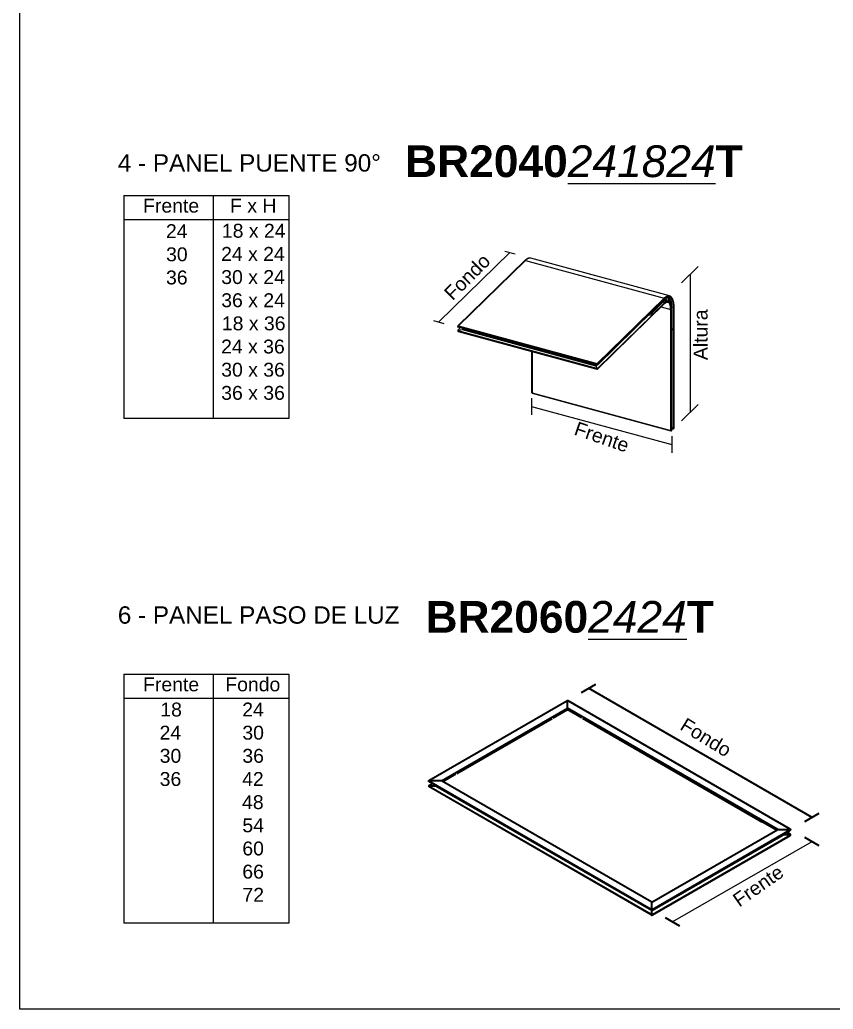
# Model space of a CAD drawing. Header units: inches. Extents: x 9936 to 27102, y -2774 to 11910.
# Drawn here: x 9946 to 11117, y -2774 to -1350 of the extents above; entities that cross this region are included whole.
import ezdxf

# ---------------------------------------------------------------- set-up
doc = ezdxf.new("R2010")
doc.units = ezdxf.units.IN
doc.header["$MEASUREMENT"] = 0
doc.layers.add('TEXTO', color=7, linetype='Continuous')
doc.layers.add('VIÑETAS', color=5, linetype='Continuous')
doc.styles.get("Standard").update_dxf_attribs({"font": 'arial.ttf'})

msp = doc.modelspace()

# ---------------------------------------------------------------- linework, layer by layer
at = {"linetype": 'Continuous'}
msp.add_line((10651.666, -1685.062), (10549.248, -1785.025), dxfattribs=at)
at = {"linetype": 'Continuous', "lineweight": 35}
for p, q in [((10754.662, -2318.391), (10775.349, -2306.448)), ((11086.827, -2498.203), (10765.006, -2312.42)), ((11076.484, -2504.175), (11097.171, -2492.232)), ((11097.047, -2539.271), (11076.36, -2527.329)), ((10896.281, -2654.75), (10875.593, -2642.807))]:
    msp.add_line(p, q, dxfattribs=at)
at = {"layer": 'TEXTO', "color": 30, "true_color": 0xf8991e}
for p, q in [((10095.872, -1602.748), (10333.247, -1602.748)), ((10095.872, -1602.748), (10095.872, -1924.013)), ((10224.539, -1602.748), (10224.539, -1924.013)), ((10333.247, -1602.748), (10333.247, -1924.013)), ((10095.872, -1637.268), (10333.247, -1637.268)), ((10333.247, -1924.013), (10095.872, -1924.013)), ((10095.872, -2291.961), (10333.247, -2291.961)), ((10095.872, -2291.961), (10095.872, -2650.722)), ((10224.539, -2291.961), (10224.539, -2650.722)), ((10333.247, -2291.961), (10333.247, -2650.722)), ((10095.872, -2326.481), (10333.247, -2326.481)), ((10333.247, -2650.722), (10095.872, -2650.722))]:
    msp.add_line(p, q, dxfattribs=at)
at = {"layer": 'TEXTO'}
for p, q in [((10644.179, -1683.024), (10659.153, -1687.099)), ((10922.799, -1704.96), (10898.683, -1728.498)), ((10911.513, -1915.065), (10911.513, -1715.975)), ((10541.761, -1782.988), (10556.734, -1787.062)), ((10683, -1894.705), (10683, -1918.847)), ((10922.799, -1904.049), (10898.683, -1927.587)), ((10884.659, -1949.511), (10884.659, -1973.653)), ((11086.703, -2533.3), (10885.937, -2648.778))]:
    msp.add_line(p, q, dxfattribs=at)
msp.add_lwpolyline([(9945.9, 141.265), (11955.124, 141.265), (11955.124, -2774.427), (9945.9, -2774.427)], close=True, dxfattribs=at)
at = {"layer": 'VIÑETAS', "linetype": 'Continuous'}
for p, q in [((10881.478, -1747.519), (10681.82, -1693.257)), ((10673.326, -1696.604), (10576.86, -1790.757)), ((10674.025, -1696.462), (10577.559, -1790.616)), ((10674.025, -1696.462), (10873.682, -1750.725)), ((10777.216, -1844.878), (10873.682, -1750.725)), ((10874.566, -1751.822), (10778.1, -1845.976)), ((10874.566, -1752.251), (10874.566, -1751.822)), ((10877.865, -1750.016), (10878.081, -1750.138)), ((10877.885, -1749.994), (10878.216, -1750.174)), ((10878.081, -1750.138), (10878.216, -1750.174)), ((10879.544, -1751.318), (10879.41, -1751.281)), ((10881.453, -1747.513), (10881.478, -1747.519)), ((10777.915, -1852.751), (10874.38, -1758.598)), ((10874.566, -1752.251), (10778.1, -1846.405)), ((10778.1, -1851.848), (10874.566, -1757.694)), ((10778.1, -1852.276), (10874.566, -1758.122)), ((10871.913, -1756.701), (10854.902, -1773.304)), ((10862.419, -1764.311), (10857.175, -1769.429)), ((10874.426, -1757.384), (10857.415, -1773.987)), ((10857.526, -1769.066), (10874.537, -1752.462)), ((10857.526, -1774.236), (10874.537, -1757.633)), ((10862.419, -1764.29), (10862.419, -1764.311)), ((10869.627, -1763.237), (10883.191, -1766.923)), ((10871.8, -1756.811), (10870.456, -1756.446)), ((10874.426, -1757.384), (10871.913, -1756.701)), ((10874.495, -1757.674), (10874.566, -1757.694)), ((10874.566, -1758.122), (10874.566, -1757.694)), ((10876.647, -1754.183), (10876.081, -1754.029)), ((10876.365, -1752.451), (10876.23, -1752.414)), ((10880.246, -1754.991), (10877.733, -1754.308)), ((10878.372, -1753.825), (10878.507, -1753.862)), ((10879.059, -1756.551), (10879.026, -1756.542)), ((10880.303, -1755.335), (10880.163, -1755.297)), ((10884.663, -1762.84), (10884.937, -1762.915)), ((10884.937, -1763.011), (10887.45, -1763.694)), ((10884.937, -1763.011), (10884.937, -1794.255)), ((10887.45, -1763.694), (10887.45, -1794.938)), ((10887.683, -1763.572), (10887.739, -1763.588)), ((10887.683, -1794.866), (10887.683, -1763.622)), ((10887.972, -1763.36), (10887.739, -1763.588)), ((10887.739, -1937.978), (10887.739, -1763.588)), ((10887.972, -1937.751), (10887.972, -1763.36)), ((10888.088, -1937.51), (10888.088, -1763.119)), ((10857.089, -1769.31), (10778.1, -1846.405)), ((10857.089, -1769.545), (10778.1, -1846.64)), ((10857.089, -1774.517), (10778.1, -1851.612)), ((10857.089, -1774.753), (10778.1, -1851.848)), ((10851.469, -1775.031), (10857.16, -1774.124)), ((10856.671, -1773.821), (10853.571, -1772.979)), ((10854.902, -1773.304), (10854.902, -1773.34)), ((10857.415, -1773.987), (10854.902, -1773.304)), ((10857.078, -1774.026), (10857.415, -1774.118)), ((10857.089, -1769.31), (10857.089, -1769.545)), ((10857.089, -1774.517), (10857.089, -1774.753)), ((10857.415, -1774.128), (10857.093, -1774.041)), ((10857.193, -1774.199), (10857.415, -1774.259)), ((10857.204, -1769.305), (10857.204, -1769.197)), ((10857.204, -1774.512), (10857.204, -1774.277)), ((10857.337, -1769.067), (10857.415, -1769.088)), ((10857.42, -1774.123), (10857.415, -1774.128)), ((10883.191, -1941.314), (10883.191, -1766.923)), ((10884.775, -1766.48), (10884.542, -1766.708)), ((10884.542, -1766.708), (10884.542, -1941.099)), ((10884.775, -1766.48), (10884.775, -1940.871)), ((10884.868, -1797.613), (10884.868, -1766.37)), ((10576.559, -1791.473), (10576.559, -1791.902)), ((10576.559, -1791.902), (10576.559, -1792.137)), ((10576.603, -1792.289), (10576.603, -1792.054)), ((10580.192, -1793.435), (10576.674, -1796.868)), ((10776.749, -1846.191), (10577.092, -1791.928)), ((10577.092, -1791.928), (10577.092, -1792.357)), ((10776.749, -1846.62), (10577.092, -1792.357)), ((10577.092, -1792.357), (10577.092, -1792.593)), ((10776.749, -1846.855), (10577.092, -1792.593)), ((10577.559, -1790.616), (10777.216, -1844.878)), ((10582.862, -1794.165), (10582.865, -1794.162)), ((10582.862, -1794.165), (10582.862, -1794.441)), ((10585.114, -1794.777), (10582.862, -1794.165)), ((10582.862, -1794.441), (10597.467, -1798.411)), ((10583.233, -1794.542), (10583.233, -1796.205)), ((10884.868, -1794.14), (10884.937, -1794.159)), ((10884.937, -1794.23), (10884.868, -1794.211)), ((10884.937, -1794.255), (10887.45, -1794.938)), ((10576.559, -1797.109), (10576.559, -1797.345)), ((10576.559, -1797.345), (10576.559, -1797.773)), ((10583.233, -1796.205), (10576.603, -1797.261)), ((10576.603, -1797.497), (10576.603, -1797.261)), ((10776.749, -1851.827), (10577.092, -1797.564)), ((10577.092, -1797.8), (10577.092, -1797.564)), ((10776.749, -1852.063), (10577.092, -1797.8)), ((10577.092, -1797.8), (10577.092, -1798.229)), ((10577.092, -1798.229), (10776.749, -1852.491)), ((10577.296, -1798.738), (10776.954, -1853.001)), ((10775.462, -1848.449), (10583.233, -1796.205)), ((10593.958, -1797.181), (10586.049, -1795.031)), ((10597.431, -1798.124), (10594.893, -1797.435)), ((10597.434, -1798.121), (10597.377, -1798.177)), ((10597.377, -1798.177), (10597.764, -1799.189)), ((10597.764, -1799.189), (10598.767, -1799.591)), ((10598.767, -1799.591), (10599.384, -1798.98)), ((10598.767, -1799.591), (10599.117, -1799.249)), ((10599.117, -1799.249), (10599.649, -1798.723)), ((10599.384, -1798.98), (10599.244, -1798.613)), ((10599.384, -1798.98), (10599.648, -1798.723)), ((10599.648, -1799.176), (10599.764, -1799.062)), ((10599.786, -1799.041), (10600.314, -1799.184)), ((10600.616, -1798.99), (10599.938, -1798.806)), ((10602.382, -1799.98), (10600.3, -1799.414)), ((10600.34, -1799.432), (10602.44, -1800.003)), ((10602.42, -1799.668), (10600.39, -1799.116)), ((10605.525, -1800.418), (10603.739, -1799.932)), ((10752.07, -1840.661), (10605.736, -1800.891)), ((10605.758, -1800.905), (10752.127, -1840.685)), ((10752.108, -1840.349), (10605.878, -1800.607)), ((10884.775, -1798.581), (10884.904, -1798.456)), ((10884.775, -1940.871), (10884.775, -1798.581)), ((10884.868, -1796.869), (10887.351, -1795.137)), ((10884.904, -1940.746), (10884.904, -1798.456)), ((10887.48, -1795.012), (10887.351, -1795.137)), ((10887.739, -1795.689), (10887.611, -1795.814)), ((10887.611, -1938.104), (10887.611, -1795.814)), ((10887.739, -1937.978), (10887.739, -1795.689)), ((10683, -1827.466), (10683, -1886.596)), ((10683.534, -1827.611), (10683.534, -1887.051)), ((10755.213, -1841.1), (10753.427, -1840.614)), ((10755.424, -1841.573), (10755.446, -1841.583)), ((10757.506, -1842.139), (10755.424, -1841.573)), ((10755.445, -1841.586), (10757.545, -1842.157)), ((10757.595, -1841.841), (10755.566, -1841.289)), ((10757.822, -1841.715), (10757.822, -1841.992)), ((10758.174, -1841.811), (10757.822, -1841.715)), ((10757.822, -1841.992), (10758.21, -1842.097)), ((10758.177, -1841.808), (10758.12, -1841.864)), ((10758.12, -1841.864), (10758.507, -1842.875)), ((10758.507, -1842.875), (10759.51, -1843.277)), ((10759.51, -1843.277), (10760.127, -1842.667)), ((10759.51, -1843.277), (10759.86, -1842.935)), ((10759.86, -1842.935), (10760.392, -1842.41)), ((10760.127, -1842.667), (10759.987, -1842.3)), ((10760.127, -1842.667), (10760.391, -1842.41)), ((10760.391, -1842.863), (10760.507, -1842.749)), ((10760.529, -1842.727), (10775.576, -1846.817)), ((10763.545, -1843.271), (10760.681, -1842.492)), ((10772.39, -1845.675), (10764.48, -1843.525)), ((10775.576, -1846.541), (10773.324, -1845.929)), ((10775.462, -1846.786), (10775.462, -1848.449)), ((10777.041, -1846.907), (10775.462, -1848.449)), ((10775.462, -1848.449), (10777.511, -1851.863)), ((10775.58, -1846.538), (10775.576, -1846.541)), ((10775.576, -1846.541), (10775.576, -1846.817)), ((10775.576, -1846.817), (10775.801, -1846.598)), ((10776.749, -1846.62), (10776.749, -1846.191)), ((10776.749, -1846.62), (10776.749, -1846.855)), ((10777.511, -1846.892), (10777.511, -1846.656)), ((10778.1, -1845.976), (10778.1, -1846.405)), ((10778.1, -1846.405), (10778.1, -1846.64)), ((10778.1, -1851.848), (10778.1, -1851.612)), ((10776.749, -1851.827), (10776.749, -1852.063)), ((10776.749, -1852.491), (10776.749, -1852.063)), ((10777.511, -1852.099), (10777.511, -1851.863)), ((10778.1, -1851.848), (10778.1, -1852.276)), ((10683.534, -1887.051), (10883.191, -1941.314)), ((10683.738, -1887.561), (10883.395, -1941.823)), ((10683, -1906.776), (10884.659, -1961.582)), ((10887.351, -1938.639), (10884.904, -1935.602)), ((10884.356, -1941.574), (10884.589, -1941.346)), ((10884.542, -1941.099), (10884.775, -1940.871)), ((10884.589, -1941.346), (10884.718, -1941.221)), ((10884.904, -1940.746), (10884.775, -1940.871)), ((10886.726, -1938.72), (10884.904, -1938.225)), ((10887.425, -1938.579), (10887.553, -1938.454)), ((10887.553, -1938.454), (10887.786, -1938.226)), ((10887.739, -1937.978), (10887.611, -1938.104)), ((10887.739, -1937.978), (10887.972, -1937.751))]:
    msp.add_line(p, q, dxfattribs=at)
at = {"layer": 'VIÑETAS', "linetype": 'Continuous', "lineweight": 35}
for p, q in [((10535.117, -2445.03), (10733.46, -2330.528)), ((10734.521, -2340.968), (10734.521, -2330.275)), ((11055.37, -2515.139), (10735.581, -2330.528)), ((10553.201, -2445.642), (10734.521, -2340.968)), ((10713.833, -2354.916), (10734.521, -2342.974)), ((10734.353, -2343.071), (10734.353, -2343.397)), ((10734.521, -2340.968), (10734.521, -2342.974)), ((11037.286, -2515.751), (10734.521, -2340.968)), ((10755.208, -2354.916), (10734.521, -2342.974)), ((10734.689, -2343.071), (10734.689, -2343.397)), ((10575.364, -2434.853), (10712.358, -2355.768)), ((11015.123, -2504.962), (10756.684, -2355.768)), ((10554.938, -2446.645), (10573.888, -2435.705)), ((10553.201, -2445.642), (10534.677, -2445.642)), ((10534.677, -2445.979), (10534.677, -2445.642)), ((10854.906, -2630.864), (10535.117, -2446.254)), ((10535.117, -2446.591), (10535.117, -2446.254)), ((10854.906, -2631.201), (10535.117, -2446.591)), ((10535.117, -2452.47), (10540.209, -2449.531)), ((10855.966, -2620.425), (10553.201, -2445.642)), ((10545.087, -2453.083), (10534.677, -2453.083)), ((10534.677, -2453.419), (10534.677, -2453.083)), ((10854.906, -2638.305), (10535.117, -2453.695)), ((10535.117, -2454.032), (10535.117, -2453.695)), ((10854.906, -2638.642), (10535.117, -2454.032)), ((10545.087, -2452.347), (10545.087, -2453.083)), ((10855.966, -2632.549), (10545.087, -2453.083)), ((10551.707, -2456.168), (10551.888, -2456.416)), ((10551.888, -2456.416), (10552.147, -2456.422)), ((10557.01, -2459.23), (10557.191, -2459.478)), ((10557.191, -2459.478), (10557.45, -2459.484)), ((11035.549, -2516.754), (11016.598, -2505.814)), ((10855.966, -2620.425), (11037.286, -2515.751)), ((10857.027, -2630.864), (11055.37, -2516.363)), ((10857.027, -2631.201), (11055.37, -2516.7)), ((11035.504, -2516.783), (11035.522, -2516.738)), ((11037.286, -2515.751), (11055.81, -2515.751)), ((11055.37, -2522.579), (11050.278, -2519.64)), ((11055.37, -2516.363), (11055.37, -2516.7)), ((11055.81, -2515.751), (11055.81, -2516.088)), ((10855.966, -2632.549), (11045.4, -2523.192)), ((10857.027, -2638.305), (11055.37, -2523.804)), ((10857.027, -2638.642), (11055.37, -2524.141)), ((11033.398, -2529.384), (11033.666, -2529.271)), ((11033.666, -2529.271), (11033.693, -2529.214)), ((11038.701, -2526.323), (11038.969, -2526.209)), ((11038.969, -2526.209), (11038.997, -2526.152)), ((11045.4, -2523.192), (11045.4, -2522.456)), ((11055.81, -2523.192), (11045.4, -2523.192)), ((11055.37, -2524.141), (11055.37, -2523.804)), ((11055.81, -2523.192), (11055.81, -2523.528)), ((10855.966, -2631.118), (10855.966, -2620.425)), ((10840.79, -2623.052), (10840.971, -2623.3)), ((10840.971, -2623.3), (10841.23, -2623.306)), ((10846.093, -2626.114), (10846.274, -2626.362)), ((10846.274, -2626.362), (10846.533, -2626.368)), ((10854.906, -2631.201), (10854.906, -2630.864)), ((10855.966, -2631.118), (10855.966, -2631.455)), ((10855.966, -2632.549), (10855.966, -2631.455)), ((10855.966, -2638.559), (10855.966, -2632.549)), ((10857.027, -2631.201), (10857.027, -2630.864)), ((10865.761, -2626.159), (10866.029, -2626.046)), ((10866.029, -2626.046), (10866.056, -2625.989)), ((10871.064, -2623.098), (10871.332, -2622.984)), ((10871.332, -2622.984), (10871.359, -2622.927)), ((10854.906, -2638.642), (10854.906, -2638.305)), ((10855.966, -2638.559), (10855.966, -2638.896)), ((10857.027, -2638.642), (10857.027, -2638.305))]:
    msp.add_line(p, q, dxfattribs=at)
at = {"layer": 'VIÑETAS', "linetype": 'Continuous', "flags": 128}
for points in [[(10681.82, -1693.257), (10681.405, -1693.164), (10680.735, -1693.092), (10680.044, -1693.111), (10679.333, -1693.22), (10678.606, -1693.42), (10677.865, -1693.71), (10677.112, -1694.088), (10676.348, -1694.554), (10675.578, -1695.106), (10674.802, -1695.743), (10674.025, -1696.462)], [(10873.682, -1750.725), (10874.46, -1750.006), (10875.235, -1749.369), (10876.006, -1748.817), (10876.769, -1748.351), (10877.522, -1747.972), (10878.264, -1747.683), (10878.991, -1747.483), (10879.701, -1747.373), (10880.392, -1747.354), (10881.063, -1747.426), (10881.453, -1747.513)], [(10887.972, -1763.36), (10887.951, -1762), (10887.888, -1760.685), (10887.783, -1759.42), (10887.636, -1758.209), (10887.448, -1757.055), (10887.22, -1755.962), (10886.952, -1754.933), (10886.645, -1753.972), (10886.299, -1753.082), (10885.917, -1752.266), (10885.5, -1751.525), (10885.047, -1750.863), (10884.562, -1750.281), (10884.046, -1749.782), (10883.499, -1749.366), (10882.925, -1749.036), (10882.324, -1748.792), (10881.699, -1748.635), (10881.051, -1748.565), (10880.383, -1748.583), (10879.697, -1748.689), (10878.994, -1748.882), (10878.278, -1749.162), (10877.549, -1749.528), (10876.812, -1749.978), (10876.067, -1750.512), (10875.318, -1751.127), (10874.566, -1751.822)], [(10887.739, -1763.588), (10887.718, -1762.251), (10887.656, -1760.96), (10887.553, -1759.717), (10887.409, -1758.526), (10887.224, -1757.392), (10887, -1756.318), (10886.736, -1755.308), (10886.434, -1754.364), (10886.095, -1753.489), (10885.72, -1752.686), (10885.309, -1751.959), (10884.865, -1751.308), (10884.388, -1750.737), (10883.881, -1750.246), (10883.344, -1749.838), (10882.779, -1749.513), (10882.189, -1749.273), (10881.575, -1749.119), (10880.938, -1749.051), (10880.282, -1749.068), (10879.607, -1749.172), (10878.917, -1749.362), (10878.213, -1749.637), (10877.498, -1749.996), (10876.773, -1750.439), (10876.041, -1750.963), (10875.305, -1751.568), (10874.566, -1752.251)], [(10879.544, -1751.318), (10879.517, -1750.87), (10879.44, -1750.49), (10879.317, -1750.19), (10879.152, -1749.983), (10878.951, -1749.875), (10878.722, -1749.872), (10878.474, -1749.973), (10878.216, -1750.174)], [(10879.41, -1751.281), (10879.382, -1750.834), (10879.305, -1750.453), (10879.182, -1750.154), (10879.017, -1749.946), (10878.888, -1749.864)], [(10879.737, -1749.38), (10880.072, -1749.717), (10880.469, -1750.184)], [(10880.439, -1749.318), (10880.592, -1749.416), (10881.123, -1749.819), (10881.625, -1750.305), (10882.096, -1750.87), (10882.535, -1751.513), (10882.941, -1752.233), (10883.312, -1753.026), (10883.648, -1753.891), (10883.946, -1754.824), (10884.207, -1755.824), (10884.428, -1756.886), (10884.611, -1758.007), (10884.753, -1759.184), (10884.856, -1760.413), (10884.917, -1761.69), (10884.937, -1763.011)], [(10880.469, -1750.184), (10880.547, -1750.285), (10880.988, -1750.933), (10881.397, -1751.656), (10881.77, -1752.454), (10882.107, -1753.324), (10882.408, -1754.263), (10882.67, -1755.269), (10882.893, -1756.337), (10883.07, -1757.419)], [(10883.951, -1750.794), (10884.137, -1750.988), (10884.609, -1751.553), (10885.048, -1752.196), (10885.454, -1752.916), (10885.825, -1753.709), (10886.16, -1754.574), (10886.459, -1755.507), (10886.719, -1756.507), (10886.941, -1757.569), (10887.124, -1758.69), (10887.266, -1759.867), (10887.368, -1761.096), (10887.43, -1762.373), (10887.45, -1763.694)], [(10871.913, -1756.701), (10872.563, -1756.103), (10873.211, -1755.584), (10873.854, -1755.143), (10874.489, -1754.784), (10875.114, -1754.508), (10875.726, -1754.315), (10876.323, -1754.207), (10876.903, -1754.184), (10877.463, -1754.245), (10877.733, -1754.308)], [(10872.501, -1754.45), (10872.743, -1754.322), (10873.367, -1754.046), (10873.979, -1753.853), (10874.576, -1753.745), (10875.155, -1753.722), (10875.715, -1753.783), (10876.253, -1753.93), (10876.767, -1754.16), (10876.806, -1754.182)], [(10874.537, -1757.633), (10874.556, -1757.607), (10874.566, -1757.558), (10874.556, -1757.503), (10874.525, -1757.45), (10874.48, -1757.408), (10874.426, -1757.384)], [(10874.566, -1757.694), (10875.234, -1757.082), (10875.899, -1756.554), (10876.558, -1756.11), (10877.209, -1755.754), (10877.848, -1755.486), (10878.473, -1755.308), (10879.082, -1755.22), (10879.671, -1755.224), (10880.238, -1755.318), (10880.781, -1755.503), (10881.298, -1755.777), (10881.785, -1756.14), (10882.242, -1756.59), (10882.666, -1757.125), (10883.055, -1757.742), (10883.408, -1758.44), (10883.723, -1759.215), (10883.998, -1760.063), (10884.234, -1760.982), (10884.427, -1761.967), (10884.579, -1763.014), (10884.688, -1764.118), (10884.753, -1765.275), (10884.775, -1766.48)], [(10874.566, -1758.122), (10875.219, -1757.525), (10875.868, -1757.008), (10876.513, -1756.575), (10877.148, -1756.227), (10877.773, -1755.965), (10878.384, -1755.791), (10878.978, -1755.706), (10879.554, -1755.709), (10880.109, -1755.801), (10880.639, -1755.981), (10881.144, -1756.249), (10881.62, -1756.604), (10882.066, -1757.044), (10882.481, -1757.566), (10882.861, -1758.17), (10883.206, -1758.851), (10883.513, -1759.608), (10883.783, -1760.437), (10884.013, -1761.335), (10884.202, -1762.298), (10884.35, -1763.32), (10884.457, -1764.4), (10884.521, -1765.53), (10884.542, -1766.708)], [(10877.382, -1752.893), (10877.401, -1753.279), (10877.464, -1753.608), (10877.567, -1753.867), (10877.707, -1754.045), (10877.879, -1754.135), (10878.074, -1754.134), (10878.287, -1754.041), (10878.507, -1753.862)], [(10878.507, -1753.862), (10878.957, -1754.443), (10879.116, -1754.683)], [(10883.191, -1766.923), (10883.169, -1765.753), (10883.102, -1764.631), (10882.992, -1763.564), (10882.838, -1762.555), (10882.642, -1761.61), (10882.404, -1760.733), (10882.125, -1759.929), (10881.807, -1759.2), (10881.45, -1758.55), (10881.058, -1757.983), (10880.631, -1757.5), (10880.172, -1757.105), (10879.683, -1756.799), (10879.166, -1756.584), (10879.059, -1756.551)], [(10887.45, -1763.694), (10887.51, -1763.703), (10887.571, -1763.7), (10887.626, -1763.685), (10887.665, -1763.66), (10887.682, -1763.629), (10887.683, -1763.622)], [(10857.415, -1769.088), (10857.469, -1769.092), (10857.514, -1769.075), (10857.545, -1769.039), (10857.555, -1768.99), (10857.545, -1768.935), (10857.519, -1768.889)], [(10857.415, -1774.259), (10857.469, -1774.263), (10857.514, -1774.246), (10857.545, -1774.21), (10857.555, -1774.161), (10857.545, -1774.106), (10857.514, -1774.054), (10857.469, -1774.012), (10857.415, -1773.987)], [(10857.415, -1774.118), (10857.417, -1774.119), (10857.419, -1774.12), (10857.42, -1774.122), (10857.42, -1774.124), (10857.42, -1774.126), (10857.419, -1774.128), (10857.417, -1774.128), (10857.415, -1774.128)], [(10884.775, -1766.444), (10884.81, -1766.433), (10884.849, -1766.408), (10884.867, -1766.377), (10884.868, -1766.37)], [(10577.092, -1791.928), (10576.928, -1791.873), (10576.789, -1791.802), (10576.679, -1791.718), (10576.603, -1791.625), (10576.564, -1791.526), (10576.559, -1791.473)], [(10577.092, -1792.357), (10576.928, -1792.301), (10576.789, -1792.23), (10576.679, -1792.147), (10576.603, -1792.054), (10576.564, -1791.955), (10576.559, -1791.902)], [(10576.559, -1797.345), (10576.564, -1797.398), (10576.603, -1797.497), (10576.679, -1797.59), (10576.789, -1797.673), (10576.928, -1797.744), (10577.092, -1797.8)], [(10576.559, -1797.773), (10576.564, -1797.826), (10576.603, -1797.925), (10576.679, -1798.018), (10576.789, -1798.102), (10576.928, -1798.173), (10577.092, -1798.229)], [(10600.39, -1799.116), (10600.374, -1799.117), (10600.345, -1799.137), (10600.318, -1799.176), (10600.295, -1799.23), (10600.28, -1799.289), (10600.276, -1799.345), (10600.283, -1799.388), (10600.3, -1799.414)], [(10600.3, -1799.414), (10600.333, -1799.43), (10600.34, -1799.432)], [(10605.877, -1800.609), (10605.87, -1800.607), (10605.849, -1800.618), (10605.824, -1800.644), (10605.799, -1800.682), (10605.776, -1800.727), (10605.756, -1800.775), (10605.741, -1800.821), (10605.733, -1800.859), (10605.733, -1800.884), (10605.736, -1800.891), (10605.736, -1800.891)], [(10884.775, -1797.688), (10884.81, -1797.676), (10884.849, -1797.652), (10884.867, -1797.621), (10884.868, -1797.613)], [(10887.403, -1794.925), (10887.416, -1794.938), (10887.48, -1795.012)], [(10887.45, -1794.938), (10887.51, -1794.947), (10887.571, -1794.944), (10887.626, -1794.928), (10887.665, -1794.904), (10887.682, -1794.873), (10887.683, -1794.866)], [(10755.565, -1841.291), (10755.558, -1841.289), (10755.537, -1841.3), (10755.512, -1841.326), (10755.487, -1841.364), (10755.463, -1841.409), (10755.444, -1841.457), (10755.429, -1841.503), (10755.421, -1841.541), (10755.421, -1841.566), (10755.424, -1841.573), (10755.424, -1841.573)], [(10757.506, -1842.139), (10757.489, -1842.114), (10757.482, -1842.07), (10757.486, -1842.014), (10757.5, -1841.955), (10757.523, -1841.901), (10757.551, -1841.862), (10757.579, -1841.842), (10757.603, -1841.845)], [(10757.822, -1841.992), (10757.78, -1842.043), (10757.737, -1842.086), (10757.695, -1842.12), (10757.653, -1842.144), (10757.613, -1842.158), (10757.575, -1842.162), (10757.539, -1842.155), (10757.506, -1842.139)], [(10757.603, -1841.845), (10757.626, -1841.855), (10757.651, -1841.858), (10757.678, -1841.853), (10757.706, -1841.84), (10757.735, -1841.819), (10757.765, -1841.791), (10757.794, -1841.756), (10757.822, -1841.715)], [(10683.534, -1887.051), (10683.37, -1886.995), (10683.231, -1886.924), (10683.121, -1886.841), (10683.045, -1886.748), (10683.006, -1886.649), (10683, -1886.596)]]:
    msp.add_lwpolyline(points, dxfattribs=at)
at = {"layer": 'VIÑETAS', "linetype": 'Continuous'}
for centre, radius, start, end in [((10673.799, -1697.141), 0.715, 71.583829, 131.326193), ((10873.354, -1751.894), 1.214, 3.391562, 74.33381), ((10880.432, -1754.258), 4.938, 44.546242, 111.817373), ((10870.474, -1758.297), 11.361, 13.638493, 38.136215), ((10873.53, -1755.64), 8.608, 23.713953, 46.219768), ((10870.557, -1758.366), 11.421, 13.277206, 38.103371), ((10880.285, -1754.317), 5.376, 37.008249, 72.530145), ((10876.045, -1760.954), 7.196, 108.238741, 126.580013), ((10875.088, -1757.897), 3.993, 75.605751, 108.915461), ((10873.921, -1758.144), 0.646, 315.354471, 1.911286), ((10881.382, -1764.091), 9.663, 113.423674, 136.044077), ((10874.432, -1752.378), 0.135, 321.199415, 43.058888), ((10875.321, -1756.271), 3.957, 58.615927, 100.717884), ((10875.196, -1756.301), 4.021, 75.10911, 97.735522), ((10879.182, -1758.892), 4.019, 37.271212, 114.099584), ((10877.785, -1753.356), 0.752, 271.391413, 321.412222), ((10879.179, -1759.125), 3.953, 75.583572, 108.294775), ((10864.466, -1759.636), 18.514, 8.44562, 23.75585), ((10887.756, -1763.108), 0.332, 310.643424, 357.950194), ((10856.517, -1774.614), 0.808, 37.318261, 79.017126), ((10856.861, -1769.288), 0.344, 311.480404, 357.157696), ((10856.897, -1774.28), 0.305, 308.91566, 30.587525), ((10856.866, -1774.498), 0.338, 311.085022, 357.553078), ((10883.649, -1765.452), 1.541, 252.696035, 305.398915), ((10577.559, -1791.473), 1, 134.305034, 180), ((10576.849, -1791.899), 0.29, 180.501042, 212.191086), ((10576.849, -1792.135), 0.29, 180.501042, 212.191086), ((10577.246, -1791.564), 0.808, 217.318261, 259.017126), ((10577.246, -1791.8), 0.808, 217.318261, 259.017126), ((10577.333, -1791.295), 0.715, 71.583829, 131.326193), ((10579.137, -1791.916), 2.045, 140.512944, 180.343437), ((10585.705, -1794.45), 0.675, 208.964971, 300.626002), ((10886.348, -1795.941), 1.286, 38.705033, 62.734835), ((10576.849, -1797.342), 0.29, 180.501042, 212.191086), ((10577.559, -1797.773), 1, 180, 254.795487), ((10576.866, -1797.106), 0.305, 128.91566, 210.587525), ((10577.246, -1796.771), 0.808, 217.318261, 259.017126), ((10577.246, -1797.007), 0.808, 217.318261, 259.017126), ((10577.594, -1798.323), 0.511, 169.35156, 234.374417), ((10585.887, -1794.309), 0.701, 239.096071, 270.494902), ((10594.549, -1796.854), 0.675, 208.964971, 300.626002), ((10594.731, -1796.713), 0.701, 239.096071, 270.494902), ((10599.065, -1798.584), 0.825, 262.712109, 346.099931), ((10599.219, -1798.507), 0.779, 314.46778, 337.708686), ((10600.372, -1798.874), 0.271, 287.277522, 334.648297), ((10604.992, -1799.02), 1.73, 204.95077, 253.589795), ((10605.123, -1798.893), 1.731, 212.05427, 253.525068), ((10604.824, -1799.817), 0.919, 249.586991, 325.640355), ((10604.947, -1799.619), 0.986, 251.396239, 305.90338), ((10883.872, -1798.475), 1.032, 1.058646, 28.904551), ((10886.508, -1795.848), 1.103, 1.782632, 40.121683), ((10886.636, -1795.723), 1.103, 1.782632, 40.121683), ((10754.68, -1839.702), 1.73, 204.95077, 253.589795), ((10754.811, -1839.575), 1.731, 212.05427, 253.525068), ((10754.512, -1840.499), 0.919, 249.586991, 325.640355), ((10754.634, -1840.301), 0.986, 251.396239, 305.90338), ((10759.808, -1842.271), 0.825, 262.712109, 346.099931), ((10759.962, -1842.193), 0.779, 314.46778, 337.708686), ((10764.136, -1842.944), 0.675, 208.964971, 300.626002), ((10764.318, -1842.803), 0.701, 239.096071, 270.494902), ((10772.98, -1845.348), 0.675, 208.964971, 300.626002), ((10773.162, -1845.207), 0.701, 239.096071, 270.494902), ((10778.794, -1846.179), 2.045, 140.512944, 180.343437), ((10777.208, -1844.72), 1.541, 252.696035, 305.398915), ((10777.208, -1845.148), 1.541, 252.696035, 305.398915), ((10777.218, -1844.819), 1.861, 255.423176, 279.085224), ((10777.218, -1845.055), 1.861, 255.423176, 279.085224), ((10776.888, -1846.048), 1.214, 3.391562, 74.33381), ((10777.39, -1845.557), 1.106, 276.302959, 309.970035), ((10777.39, -1845.793), 1.106, 276.302959, 309.970035), ((10777.39, -1850.764), 1.106, 276.302959, 309.970035), ((10777.251, -1852.586), 0.511, 169.35156, 234.374417), ((10777.218, -1850.026), 1.861, 255.423176, 279.085224), ((10777.208, -1850.591), 1.541, 252.696035, 305.398915), ((10777.218, -1850.262), 1.861, 255.423176, 279.085224), ((10777.208, -1851.02), 1.541, 252.696035, 305.398915), ((10777.216, -1852.036), 1, 254.795487, 314.305034), ((10777.39, -1851), 1.106, 276.302959, 309.970035), ((10777.455, -1852.298), 0.646, 315.354471, 1.911286), ((10684, -1886.596), 1, 180, 254.795487), ((10684.035, -1887.145), 0.511, 169.35156, 234.374417), ((10883.693, -1941.408), 0.511, 169.35156, 234.374417), ((10883.649, -1939.842), 1.541, 252.696035, 305.398915), ((10883.658, -1940.858), 1, 254.795487, 314.305034), ((10883.897, -1941.12), 0.646, 315.354471, 1.911286), ((10884.13, -1940.892), 0.646, 315.354471, 1.911286), ((10884.258, -1940.767), 0.646, 315.354471, 1.911286), ((10886.952, -1938.011), 0.744, 252.324253, 302.452629), ((10886.976, -1938.127), 0.635, 306.248353, 2.139673), ((10887.094, -1938), 0.646, 315.354471, 1.911286), ((10887.088, -1937.51), 1, 314.305034, 0), ((10887.327, -1937.772), 0.646, 315.354471, 1.911286), ((10887.756, -1937.499), 0.332, 310.640636, 357.997465)]:
    msp.add_arc(centre, radius, start, end, dxfattribs=at)
at = {"layer": 'VIÑETAS', "linetype": 'Continuous', "lineweight": 35}
for centre, radius, start, end in [((10734.477, -2332.438), 2.164, 88.854766, 118.04095), ((10734.564, -2332.438), 2.164, 61.958555, 91.14507), ((10535.428, -2445.717), 0.754, 114.373158, 174.307595), ((10535.428, -2445.567), 0.754, 185.692846, 245.627782), ((10535.428, -2445.904), 0.754, 185.692846, 245.627782), ((10535.428, -2453.157), 0.754, 114.373158, 174.307595), ((10535.428, -2453.008), 0.754, 185.692846, 245.627782), ((10535.428, -2453.345), 0.754, 185.692846, 245.627782), ((11014.774, -2507.271), 2.335, 38.606779, 81.398597), ((11055.059, -2515.826), 0.754, 5.692846, 65.627782), ((11055.059, -2515.676), 0.754, 294.373158, 354.307595), ((11055.059, -2516.013), 0.754, 294.373158, 354.307595), ((11055.059, -2523.266), 0.754, 5.692846, 65.627782), ((11055.059, -2523.117), 0.754, 294.373158, 354.307595), ((11055.059, -2523.454), 0.754, 294.373158, 354.307595), ((10855.923, -2628.954), 2.164, 241.958555, 271.14507), ((10855.923, -2629.291), 2.164, 241.958555, 271.14507), ((10856.009, -2628.954), 2.164, 268.854766, 298.04095), ((10856.009, -2629.291), 2.164, 268.854766, 298.04095), ((10855.923, -2636.395), 2.164, 241.958555, 271.14507), ((10855.923, -2636.732), 2.164, 241.958555, 271.14507), ((10856.009, -2636.395), 2.164, 268.854766, 298.04095), ((10856.009, -2636.732), 2.164, 268.854766, 298.04095)]:
    msp.add_arc(centre, radius, start, end, dxfattribs=at)
at = {"layer": 'VIÑETAS', "linetype": 'Continuous'}
for points, knots in [([(10681.83, -1693.268), (10681.678, -1693.227), (10681.311, -1693.128), (10680.709, -1693.06), (10680.031, -1693.052), (10679.338, -1693.123), (10678.633, -1693.27), (10677.915, -1693.496), (10677.186, -1693.799), (10676.447, -1694.18), (10675.703, -1694.64), (10674.955, -1695.174), (10674.22, -1695.772), (10673.677, -1696.264), (10673.384, -1696.548), (10673.326, -1696.604)], [0, 0, 0, 0, 0.05711233, 0.13720697, 0.21754635, 0.29862644, 0.38081359, 0.46429319, 0.54905522, 0.63492578, 0.72163516, 0.80889473, 0.89645367, 0.97956934, 1, 1, 1, 1]), ([(10874.537, -1752.462), (10874.658, -1752.346), (10875.008, -1752.01), (10875.586, -1751.506), (10876.268, -1750.974), (10876.945, -1750.515), (10877.613, -1750.131), (10878.19, -1749.849), (10878.538, -1749.727), (10878.671, -1749.68)], [0, 0, 0, 0, 0.08568161, 0.24827204, 0.41083906, 0.57339055, 0.73595132, 0.89857487, 1, 1, 1, 1]), ([(10888.088, -1763.119), (10888.087, -1762.889), (10888.084, -1762.219), (10888.05, -1761.138), (10887.973, -1759.891), (10887.858, -1758.686), (10887.705, -1757.525), (10887.513, -1756.412), (10887.283, -1755.349), (10887.015, -1754.339), (10886.708, -1753.385), (10886.362, -1752.489), (10885.978, -1751.654), (10885.555, -1750.884), (10885.095, -1750.182), (10884.599, -1749.552), (10884.07, -1748.997), (10883.509, -1748.52), (10882.922, -1748.121), (10882.31, -1747.807), (10881.817, -1747.607), (10881.522, -1747.538), (10881.446, -1747.52)], [0, 0, 0, 0, 0.028002396, 0.081359841, 0.134774608, 0.188263824, 0.241835947, 0.295498721, 0.34925788, 0.403114958, 0.457063729, 0.511084707, 0.565131193, 0.619104891, 0.672877943, 0.726279007, 0.779111928, 0.831198898, 0.882438482, 0.932852672, 0.982598912, 1, 1, 1, 1]), ([(10887.683, -1763.622), (10887.682, -1763.398), (10887.679, -1762.749), (10887.646, -1761.704), (10887.571, -1760.501), (10887.459, -1759.343), (10887.311, -1758.233), (10887.127, -1757.173), (10886.906, -1756.166), (10886.651, -1755.216), (10886.36, -1754.324), (10886.036, -1753.494), (10885.679, -1752.727), (10885.287, -1752.03), (10884.941, -1751.496), (10884.715, -1751.223), (10884.641, -1751.133)], [0, 0, 0, 0, 0.0403643, 0.11711515, 0.19388515, 0.27067302, 0.34748086, 0.42431062, 0.50116387, 0.57804128, 0.65494191, 0.73186198, 0.80879308, 0.88571274, 0.9625912, 1, 1, 1, 1]), ([(10874.38, -1758.598), (10874.479, -1758.503), (10874.764, -1758.23), (10875.227, -1757.833), (10875.764, -1757.43), (10876.285, -1757.098), (10876.786, -1756.836), (10877.266, -1756.643), (10877.722, -1756.516), (10878.158, -1756.452), (10878.575, -1756.457), (10878.87, -1756.49), (10879.024, -1756.546), (10879.049, -1756.555)], [0, 0, 0, 0, 0.05360198, 0.15398607, 0.25412826, 0.35413092, 0.45416876, 0.55458934, 0.65602366, 0.75947304, 0.86638011, 0.9783809, 1, 1, 1, 1]), ([(10874.537, -1757.633), (10874.644, -1757.531), (10874.953, -1757.234), (10875.464, -1756.796), (10876.065, -1756.343), (10876.659, -1755.962), (10877.243, -1755.659), (10877.694, -1755.465), (10877.943, -1755.397), (10878.008, -1755.38)], [0, 0, 0, 0, 0.08976095, 0.26002706, 0.430257, 0.60046974, 0.77071497, 0.94110189, 1, 1, 1, 1]), ([(10884.868, -1766.37), (10884.867, -1766.171), (10884.864, -1765.596), (10884.831, -1764.673), (10884.756, -1763.616), (10884.644, -1762.604), (10884.496, -1761.641), (10884.311, -1760.73), (10884.091, -1759.875), (10883.836, -1759.077), (10883.546, -1758.341), (10883.224, -1757.667), (10882.866, -1757.068), (10882.605, -1756.681), (10882.455, -1756.515), (10882.445, -1756.504)], [0, 0, 0, 0, 0.04526259, 0.1313464, 0.21746021, 0.30360362, 0.38978042, 0.47599397, 0.56224641, 0.64853725, 0.73486096, 0.82120297, 0.90752074, 0.9937558, 1, 1, 1, 1]), ([(10585.527, -1794.911), (10585.555, -1794.938), (10585.607, -1794.988), (10585.714, -1795.024), (10585.811, -1795.026), (10585.87, -1795.015), (10585.893, -1795.011)], [0, 0, 0, 0, 0.3166101, 0.57792742, 0.83879562, 1, 1, 1, 1]), ([(10594.371, -1797.315), (10594.399, -1797.342), (10594.451, -1797.392), (10594.558, -1797.428), (10594.655, -1797.43), (10594.714, -1797.419), (10594.737, -1797.414)], [0, 0, 0, 0, 0.316610104, 0.577927424, 0.838795618, 1, 1, 1, 1]), ([(10602.382, -1799.98), (10602.376, -1799.975), (10602.36, -1799.964), (10602.34, -1799.932), (10602.325, -1799.885), (10602.322, -1799.83), (10602.328, -1799.775), (10602.344, -1799.726), (10602.366, -1799.69), (10602.391, -1799.668), (10602.413, -1799.664), (10602.425, -1799.67), (10602.43, -1799.672)], [0, 0, 0, 0, 0.07685014, 0.18629542, 0.29876042, 0.41100867, 0.52083757, 0.62807242, 0.73361895, 0.83838412, 0.94297147, 1, 1, 1, 1]), ([(10602.849, -1799.619), (10602.837, -1799.662), (10602.805, -1799.775), (10602.748, -1799.875), (10602.664, -1799.964), (10602.565, -1800.02), (10602.453, -1800.014), (10602.395, -1799.986), (10602.382, -1799.98)], [0, 0, 0, 0, 0.1464584, 0.38722507, 0.43672987, 0.68138143, 0.92554204, 1, 1, 1, 1]), ([(10602.43, -1799.672), (10602.439, -1799.676), (10602.472, -1799.693), (10602.533, -1799.689), (10602.608, -1799.642), (10602.647, -1799.578), (10602.668, -1799.544)], [0, 0, 0, 0, 0.1148959, 0.43481492, 0.68957785, 1, 1, 1, 1]), ([(10605.736, -1800.891), (10605.737, -1800.892), (10605.742, -1800.898), (10605.752, -1800.896), (10605.761, -1800.894)], [0, 0, 0, 0, 0.078154123, 1, 1, 1, 1]), ([(10606.085, -1800.473), (10606.081, -1800.479), (10606.055, -1800.519), (10606.003, -1800.572), (10605.943, -1800.622), (10605.915, -1800.618), (10605.902, -1800.616)], [0, 0, 0, 0, 0.059159654, 0.35334102, 0.711839909, 1, 1, 1, 1]), ([(10752.07, -1840.661), (10752.063, -1840.657), (10752.048, -1840.646), (10752.027, -1840.614), (10752.013, -1840.566), (10752.009, -1840.511), (10752.016, -1840.457), (10752.032, -1840.408), (10752.054, -1840.372), (10752.079, -1840.35), (10752.101, -1840.346), (10752.113, -1840.352), (10752.117, -1840.354)], [0, 0, 0, 0, 0.07685014, 0.18629542, 0.29876042, 0.41100867, 0.52083757, 0.62807242, 0.73361895, 0.83838412, 0.94297147, 1, 1, 1, 1]), ([(10752.537, -1840.301), (10752.515, -1840.372), (10752.471, -1840.514), (10752.359, -1840.65), (10752.221, -1840.706), (10752.122, -1840.689), (10752.074, -1840.664), (10752.07, -1840.661)], [0, 0, 0, 0, 0.24752432, 0.4955871, 0.73285227, 0.97495477, 1, 1, 1, 1]), ([(10752.117, -1840.354), (10752.126, -1840.358), (10752.16, -1840.375), (10752.221, -1840.371), (10752.296, -1840.324), (10752.334, -1840.26), (10752.356, -1840.226)], [0, 0, 0, 0, 0.1148959, 0.43481492, 0.68957785, 1, 1, 1, 1]), ([(10755.773, -1841.155), (10755.769, -1841.161), (10755.743, -1841.201), (10755.691, -1841.254), (10755.631, -1841.304), (10755.603, -1841.3), (10755.59, -1841.298)], [0, 0, 0, 0, 0.059159654, 0.35334102, 0.711839909, 1, 1, 1, 1]), ([(10763.958, -1843.405), (10763.986, -1843.432), (10764.038, -1843.482), (10764.145, -1843.518), (10764.242, -1843.52), (10764.301, -1843.509), (10764.324, -1843.504)], [0, 0, 0, 0, 0.3166101, 0.57792742, 0.83879562, 1, 1, 1, 1]), ([(10772.802, -1845.808), (10772.831, -1845.836), (10772.882, -1845.886), (10772.989, -1845.922), (10773.086, -1845.924), (10773.146, -1845.912), (10773.168, -1845.908)], [0, 0, 0, 0, 0.3166101, 0.57792742, 0.83879562, 1, 1, 1, 1])]:
    msp.add_open_spline(points, degree=3, knots=knots, dxfattribs=at)
at = {"layer": 'VIÑETAS', "linetype": 'Continuous', "lineweight": 35}
msp.add_open_spline([(10734.353, -2343.397), (10734.367, -2343.382), (10734.394, -2343.354), (10734.44, -2343.326), (10734.481, -2343.31), (10734.517, -2343.304), (10734.555, -2343.31), (10734.597, -2343.326), (10734.645, -2343.354), (10734.673, -2343.382), (10734.689, -2343.397)], degree=3, knots=[0, 0, 0, 0, 0.16401216, 0.29976419, 0.40813466, 0.49108637, 0.57970768, 0.69324732, 0.83309207, 1, 1, 1, 1], dxfattribs=at)

# ---------------------------------------------------------------- texts
at = {"color": 192, "char_height": 45.69253, "attachment_point": 1}
for s, insert in [('{\\fArial|b1|i0|c0|p34;BR2040\\fArial|b0|i1|c0|p34;\\L241824\\fArial|b1|i0|c0|p34;\\lT}', (10500.831, -1530.753)), ('{\\fArial|b1|i0|c0|p34;BR2060\\fArial|b0|i1|c0|p34;\\L2424\\fArial|b1|i0|c0|p34;\\lT}', (10530.208, -2186.727))]:
    msp.add_mtext_dynamic_manual_height_columns(s, width=536.06328, gutter_width=1, heights=[0], dxfattribs=dict(at, insert=insert))
at = {"layer": 'TEXTO', "attachment_point": 1}
for s, width, insert, char_height in [('4 - PANEL PUENTE 90°', 751.30533, (10087.1, -1543.518), 25), ('\\pi5.00863;Frente', 87.31603, (10118.442, -1607.55), 20), ('\\pi12.55979;F x H', 87.31603, (10236.174, -1607.55), 20), ('\\pi12.38066;24\\P\\pi12.55119;30\\P\\pi12.52391;36', 53.66992, (10143.989, -1644.278), 20), ('\\pi8.44956;18 x 24 \\P\\pi7.33769;24 x 24\\P\\pi7.51505;30 x 24 \\P36 x 24\\P\\pi8.41546;18 x 36\\P\\pi7.30359;24 x 36\\P\\pi7.48094;30 x 36\\P36 x 36', 104.15697, (10228.506, -1643.695), 20), ('6 - PANEL PASO DE LUZ', 751.30533, (10087.1, -2194.371), 25), ('\\pi5.00863;Frente', 87.31603, (10118.442, -2296.763), 20), ('\\pi5.71122;Fondo', 87.31603, (10236.128, -2296.763), 20), ('\\pi13.43114;18\\P\\pi12.38066;24\\P\\pi12.55119;30\\P\\pi12.52391;36', 53.66992, (10134.836, -2332.965), 20), ('\\pi12.38066;24\\P\\pi12.55119;30\\P\\pi12.52391;36\\P\\pi12.21013;42\\P\\pi12.08735;48\\P\\pi12.55119;54\\P\\pi12.4898;60\\P\\pi12.46252;66\\P\\pi12.69444;72', 53.66992, (10253.882, -2332.965), 20)]:
    msp.add_mtext_dynamic_manual_height_columns(s, width=width, gutter_width=1, heights=[0], dxfattribs=dict(at, insert=insert, char_height=char_height))
at = {"layer": 'TEXTO', "char_height": 20, "attachment_point": 1}
for s, insert, rotation in [('\\pi5.71122;Fondo', (10551.02, -1745.165), 45.03667), ('\\pi7.7576;Altura', (10916.327, -1847.674), 90), ('\\pi5.00863;Frente', (10744.461, -1926.271), 340.952685), ('\\pi5.71122;Fondo', (10900.729, -2350.753), 328.370843), ('\\pi5.00863;Frente', (10966.292, -2614.557), 34.954699)]:
    msp.add_mtext_dynamic_manual_height_columns(s, width=87.31603, gutter_width=1, heights=[0], dxfattribs=dict(at, insert=insert, rotation=rotation))

doc.saveas('drawing.dxf')
